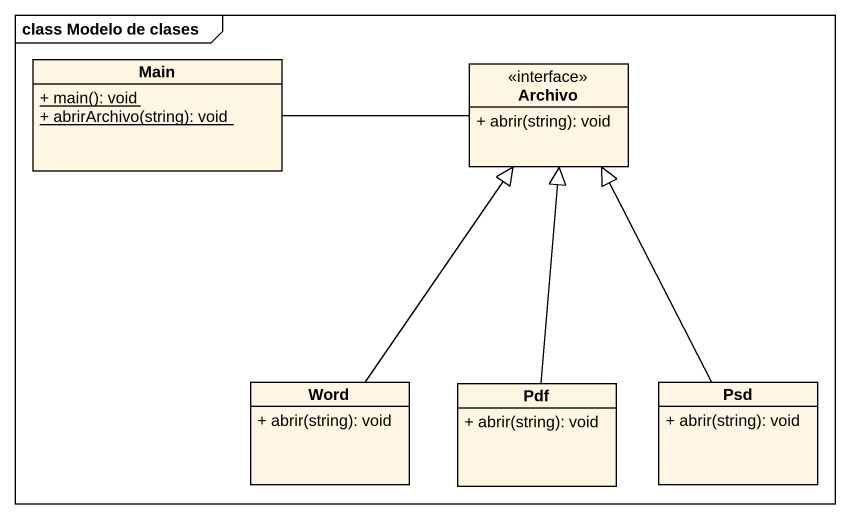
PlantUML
@startuml
mainframe class Modelo de clases
hide circle
hide empty members
skinparam classAttributeIconSize 0
class Main {
  {static} + main(): void
  {static} + abrirArchivo(string): void
}
class Archivo <<interface>> {
  + abrir(string): void
}
class Word {
  + abrir(string): void
}
class Pdf {
  + abrir(string): void
}
class Psd {
  + abrir(string): void
}
Main -right- Archivo
Word -up-|> Archivo
Pdf -up-|> Archivo
Psd -up-|> Archivo
@enduml
